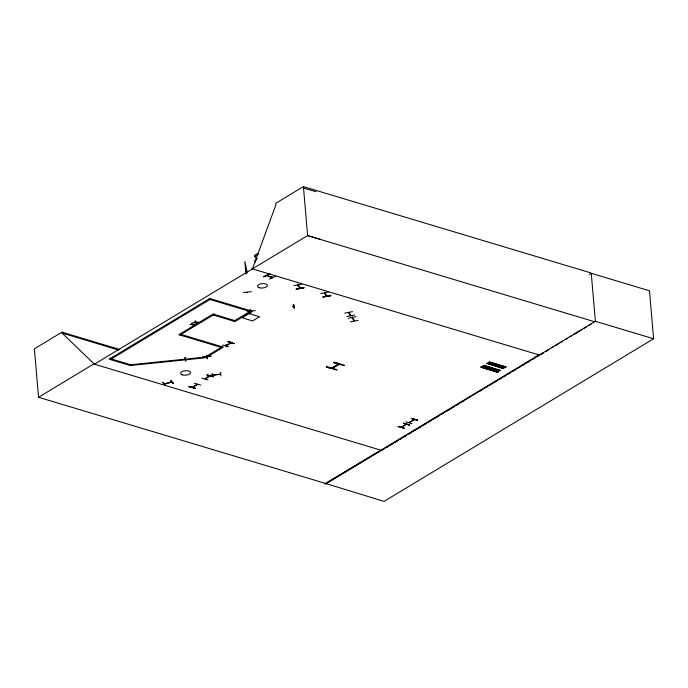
<?xml version="1.0" encoding="UTF-8"?>
<svg xmlns="http://www.w3.org/2000/svg" width="688" height="688" viewBox="0 0 688 688"><rect width="100%" height="100%" fill="white"/><g stroke="black" fill="none" stroke-linecap="round" stroke-linejoin="round"><path stroke-width="1.03" d="M344.731 313.135L352.488 311.647M348.205 318.243L355.868 316.695M301.8 284.196L293.957 285.572M320.746 293.57L328.4 291.979M207.243 357.081L206.804 357.124L207.148 356.737M326.817 366.592L337.189 369.705L336.613 370.049L326.344 367.005L331.513 368.441M188.942 386.665L195.392 388.35L188.959 386.604M189.174 386.458L195.134 388.453M398.197 426.388L404.415 428.314L397.974 426.569M412.035 423.722L405.886 421.804M207.948 379.879L201.859 378.047M228.579 346.933L222.706 344.955M210.743 375.149L211.113 375.149M251.567 310.959L251.533 311.105M269.885 274.108L263.702 276.808L269.851 273.704M269.834 274.022L263.719 276.774M266.841 275.57L272.13 277.789M162.574 382.339L165.739 385.452L162.961 382.296M164.303 383.818L171.768 382.055M171.854 382.193L164.398 383.93M212.807 376.826L212.179 373.412M250.26 309.342L251.06 312.885L250.621 312.928L250.372 309.376M252.427 268.879L275.94 204.654L275.819 203.261L303.417 186.611L590.614 272.835M497.527 372.062L480.964 366.953M497.768 372.062L481.144 367.014L498.275 371.761L481.514 366.627M483.294 365.749L482.916 365.982L499.626 370.832M483.569 365.423L500.133 370.531M483.802 365.448L500.374 370.531L483.621 365.388M486.803 363.427L503.367 368.536M487.31 363.126L503.874 368.235M489.151 362.198L505.714 367.306L488.738 362.447L505.474 367.306M489.658 361.897L489.263 362.155L506.222 367.005L489.589 361.957M298.317 285.314L297.921 285.365M326.877 296.15L324.796 292.933M352.11 318.011L352.411 317.202M192.201 387.387L197.336 384.291M192.915 387.181L192.459 387.456L197.551 384.36M401.216 427.36L406.35 424.264M405.782 424.608L406.582 424.35M414.253 419.491L409.171 422.501M409.386 422.656L409.618 422.251M414.477 419.603L413.901 419.904M204.826 378.95L209.823 375.906M225.673 345.858L231.056 342.839M209.677 376.276C211.999 374.994 203.682 379.656 205.566 378.718M226.343 344.912L226.464 345.634L226.206 345.015M272.525 277.685L267.047 275.475M480.809 367.211L497.372 372.32M481.342 366.91L497.931 371.993M505.345 367.564L488.781 362.456M212.515 375.106L220.513 374.246M331.685 367.968L332.364 368.243M332.321 368.286L339.115 364.167M196.82 384.609L197.499 384.411M401.431 427.42L401.955 427.128M414.4 419.628L409.48 422.595M298.05 285.417L297.758 284.35M297.818 285.124L299.873 288.341M300.192 288.246L298.145 284.35M293.389 306.366L292.692 306.607L293.501 306.366M293.415 306.513L292.692 306.452M326.714 295.186C326.92 297.947 323.627 293.097 324.985 292.486M350.235 314.794L350.871 315.758L348.764 312.472M352.445 317.951L352.058 317.271M119.643 349.47L61.997 332.166L34.4 348.807L38.554 397.286L325.751 483.509L538.945 354.896M38.554 397.286L93.783 363.969L380.946 450.21L324.547 484.017M111.344 358.955L209.96 299.469M195.014 321.133L195.426 320.883L196.261 322.294L198.72 322.259L196.39 322.509L197.026 323.283L196.613 323.532L195.813 322.543L193.328 322.569L195.693 322.319L195.048 321.528L195.461 321.279M192.133 323.291L191.72 323.541L192.365 324.332L190 324.573L192.485 324.547L193.285 325.536L193.689 325.295L193.061 324.512L195.392 324.272L192.932 324.297L192.098 322.887M180.032 335.03L214.235 314.399L214.183 313.797M233.808 321.176L250.914 310.856M205.024 356.496L205.196 357.777L130.299 365.509L130.178 364.829L205.076 357.098L222.181 346.778L222.129 346.176M200.81 385.082L194.42 383.311M326.344 367.091L326.912 366.747M334.23 362.327L333.654 362.671L343.931 365.629L344.507 365.285L334.205 362.258L339.313 363.737M331.822 368.08L339.072 364.21M332.295 368.2L339.046 364.133M589.453 274.392L591.259 273.308L649.489 290.792L653.6 338.763L384.024 501.389L325.751 483.509M403.366 423.369L409.541 425.218M403.435 423.275L409.816 425.012L403.65 423.18M417.736 420.265L411.347 418.502M325.785 483.905L595.369 321.287L653.6 338.763M381.616 450.416L383.457 449.307M386.209 447.647L388.049 446.538M389.881 445.428L392.642 443.769M395.394 442.1L397.234 440.999M399.986 439.331L401.826 438.222M403.667 437.121L406.419 435.452M409.179 433.793L411.931 432.133M413.772 431.023L421.116 426.586M422.957 425.476L425.709 423.817M428.469 422.157L430.301 421.047M433.062 419.388L434.902 418.278M436.734 417.169L439.494 415.5M442.246 413.841L444.087 412.731M446.839 411.071L454.192 406.634M456.024 405.533L458.784 403.865M460.616 402.755L463.377 401.095M479.914 391.119L482.666 389.46M485.427 387.8L487.259 386.69M490.019 385.022L491.851 383.921M493.692 382.812L496.444 381.143M499.204 379.484L501.036 378.374M503.797 376.714L505.637 375.605M507.469 374.496L510.229 372.836M512.981 371.167L515.742 369.508M518.494 367.848L520.334 366.738M523.086 365.079L524.927 363.969M526.759 362.86L529.519 361.2M532.271 359.532L534.112 358.422M536.864 356.762L538.704 355.653M546.057 351.215L548.818 349.556M551.578 347.887L553.419 346.778M556.179 345.109L558.02 344M559.86 342.891L562.621 341.231M565.381 339.562L567.213 338.453M569.974 336.793L571.814 335.684M573.654 334.574L577.335 332.347M579.176 331.238L581.936 329.578M583.777 328.468L586.529 326.8M589.289 325.14L591.13 324.031M545.98 351.293L547.803 350.201M555.07 345.84L556.884 344.757M576.871 332.768L578.694 331.685M228.167 341.704L234.015 343.742M213.452 376.663L207.028 374.96L213.426 376.628M324.555 292.563L325.046 293.183M271.657 277.058L272.078 277.479L272.018 276.774M275.389 276.301L269.498 279.087M401.603 427.377L406.178 424.307M226.017 344.86L226.249 345.514M247.216 292.34L247.637 292.615L247.19 292.667M185.812 359.42L185.812 359.437M206.787 357.106L206.813 356.96M173.316 383.586L170.486 380.541L173.686 383.603M296.201 289.046L304.044 287.765L296.184 288.977M296.287 289.192L304.044 287.747M326.344 295.969L326.611 295.169M330.73 295.625L322.87 296.958L330.73 295.651L330.601 295.143M322.896 296.949L330.722 295.608M346.838 316.497L354.587 315.001M352.359 317.667L354.346 320.9L352.179 317.994M354.165 320.608L353.778 319.937M358.164 320.35L350.416 321.838M267.451 275.819L266.927 275.63M243.311 292.52L251.309 291.669M293.57 304.586L293.853 308.181C295.677 308.172 291.721 299.753 294.301 308.138M293.165 304.681L293.613 304.629M247.302 311.483L255.3 310.632M203.012 357.184L211.01 356.324L202.977 356.788M220.177 372.561L220.624 372.509L220.908 375.958M206.959 375.915L220.427 374.255M206.503 355.206L207.2 358.672M256.959 254.904L257.484 254.887M486.984 363.488L503.418 368.51M227.917 341.781L234.307 343.57L228.158 341.669M207.071 374.865L213.194 376.714M225.888 345.926L231.005 342.873L230.996 342.142M350.605 315.414L350.545 314.708M350.51 315.792L348.515 312.558M272.259 277.814L271.691 277.591L271.898 276.782M298.102 285.03L298.024 284.299M352.265 317.65L352.445 317.194M170.555 380.464L173.367 383.62M338.926 363.961L333.714 362.43M303.537 188.013L316.067 191.737M320.144 239.312L307.613 235.588L94.419 364.193L62.075 333.061L61.997 332.166M594.81 321.812L307.613 235.588L303.417 186.611M251.748 268.681L539.624 355.103M208.765 299.108L249.916 311.458M234.806 320.574L213.031 314.038L178.828 334.669L221.183 347.38M213.237 314.992L235.012 321.537L252.109 311.217L209.763 298.506L109.151 359.196L129.722 365.371L130.72 364.769L110.149 358.594L110.097 357.992M205.076 357.098L206.28 357.459L223.376 347.139L181.03 334.428L180.978 333.826M62.075 333.061L118.689 350.063M483.243 365.775L499.677 370.798M481.643 366.713L498.215 371.821M503.926 368.209L487.362 363.101M338.487 364.012L331.736 368.089M206.684 355.214L207.406 358.749M247.259 272.895L244.859 261.492L245.917 273.876M245.435 268.277L246.252 273.248M591.259 273.308L595.369 321.287M354.036 320.049L354.079 320.548M350.674 314.76L350.734 315.465M324.598 292.555L324.745 293.32M271.64 276.86L271.777 277.617M230.781 342.074L230.79 342.805L230.609 342.125M226.137 344.851L226.189 345.548M210.992 356.229L203.003 357.081M255.798 257.217A5.014 2.21 -4.9 0 1 254.904 256.203M254.956 255.618A5.014 2.21 -4.9 0 1 258.146 253.691M255.833 257.673A5.014 2.21 -4.9 0 1 258.189 254.147M255.798 257.398A5.031 2.219 -4.9 0 1 258.155 253.855M255.635 262.076A5.022 2.219 -4.9 0 1 255.403 260.95M255.79 260.374A5.022 2.219 -4.9 0 1 256.486 259.832M255.575 261.191A5.014 2.21 -4.9 0 1 257.372 258.482M255.549 261.784A5.091 2.245 -4.9 0 1 256.4 259.505M255.523 261.517A5.091 2.245 -4.9 0 1 256.383 259.238M182.397 374.797L182.406 374.865A5.014 2.21 -4.9 0 0 190.585 372.991A5.014 2.21 -4.9 0 0 183.928 370.987A5.014 2.21 -4.9 0 0 182.466 374.883L182.415 374.728M185.038 357.528L185.786 361.123L185.038 357.562M249.073 313.608L242.167 317.77L252.625 320.909L259.531 316.747L249.073 313.608M411.562 418.424L417.736 420.282L411.553 418.39M543.305 352.884L540.544 354.544L543.253 352.918M259.273 287.747A5.014 2.21 -4.9 0 0 267.391 285.855A5.014 2.21 -4.9 0 0 260.735 283.86A5.014 2.21 -4.9 0 0 259.273 287.747"/></g></svg>
